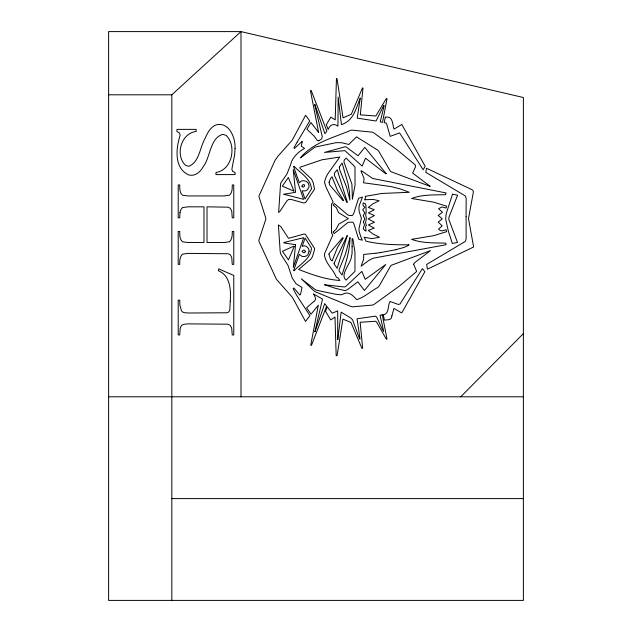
<?xml version="1.0" encoding="UTF-8"?>
<svg xmlns="http://www.w3.org/2000/svg" width="632" height="632" viewBox="0 0 632 632"><rect width="100%" height="100%" fill="white"/><g stroke="black" fill="none" stroke-linecap="round" stroke-linejoin="round"><path stroke-width="0.95" d="M302.072 186.661L302.143 185.397A5.617 5.617 0 0 1 302.649 184.892C305.856 182.893 304.592 188.968 302.025 186.614M364.814 200.004A7.513 7.513 0 0 0 364.94 199.72L365.209 198.89A5.68 5.68 0 0 0 365.264 196.378L381.831 193.471L409.307 192.286L400.246 188.929L390.963 186.559L363.526 182.774L364.095 178.453L360.943 170.988L361.338 170.68L372.738 178.508L446.058 192.926L445.481 194.719C434.129 194.988 422.437 194.38 411.622 198.472L433.734 202.177L446.634 206.214L446.058 208.031L441.894 206.972L438.592 208.773L442.503 212.265L438.189 215.441L442.274 218.806L438.189 222.14L442.195 225.814L438.489 229.195L439.627 230.08A4.614 4.614 0 0 0 442.858 230.751L446.034 229.677L446.666 231.652L433.647 235.681L411.59 239.338C422.5 243.36 434.255 242.87 445.686 243.107L446.192 244.695L373.354 258.172L369.167 260.187L361.101 266.222L363.605 259.357L363.684 254.443L375.874 253.195M314.989 331.808L324.714 303.621L326.649 306.093L311.45 345.372L310.739 345.183L318.323 305.177L311.07 314.151A243.036 243.036 0 0 1 307.689 309.388L306.583 307.816L313.891 301.456M430.013 186.314L391.097 171.754A5.822 5.822 0 0 1 390.213 170.988L378.939 151.522A9.275 9.275 0 0 0 377.691 150.14L356.519 136.86L348.793 144.459L341.691 142.729L336.137 142.658L315.494 146.98A7.671 7.671 0 0 0 314.041 147.849L300.484 157.842C313.061 142.453 332.914 137.974 350.397 130.461A5.032 5.032 0 0 1 351.811 130.113L372.643 132.207A5.514 5.514 0 0 1 373.567 132.744L397.512 150.147L415.256 164.897L415.635 166.5L412.68 173.073L430.052 186.235M297.261 141.963L293.864 147.88L294.52 148.425L302.167 141.331A4.74 4.74 0 0 1 302.151 142.303L301.843 143.661A14.797 14.797 0 0 0 301.646 144.396L301.282 146.111L304.553 148.394C299.299 151.285 294.544 155.472 291.881 160.931A16.819 16.819 0 0 0 290.665 164.66L286.968 173.998L281.114 182.451A6.178 6.178 0 0 0 280.576 183.612L278.633 212.447L279.873 211.436L287.031 200.747L288.8 199.357L291.415 199.515L303.407 202.904L305.556 202.627L314.538 189.134L313.267 182.901L311.6 179.14L300.05 168.333L299.979 167.259L321.838 159.833L339.811 157.013L327.613 174.084L325.788 177.647L324.493 182.182L326.049 187.214L333.151 202.074L331.524 204.16L331.524 233.066L332.819 235.365A10.941 10.941 0 0 0 331.903 237.095L324.564 253.645A4.637 4.637 0 0 0 324.437 254.965C325.52 263.655 333.246 269.169 336.232 276.95A1.564 1.564 0 0 0 336.414 277.235L338.112 277.938L339.913 280.49C325.559 279.542 311.9 274.612 298.612 269.437L310.099 259.823A9.891 9.891 0 0 0 311.031 258.907L312.421 256.718L314.475 249.909A4.116 4.116 0 0 0 314.586 249.34L314.452 248.258L305.382 234.267L303.945 234.069L288.532 238.335L280.663 226.438L278.404 224.976L280.181 251.647A13.525 13.525 0 0 0 281.05 254.53L287.971 265.298L292.213 278.025L296.068 283.776L302.009 287.497L300.508 294.433L299.805 295.081L293.935 288.018L293.106 288.698A180.681 180.681 0 0 0 297.166 296.139L309.949 315.629L305.525 321.459L293.382 299.102A18.865 18.865 0 0 0 290.957 295.681L277.045 280.047A13.438 13.438 0 0 1 276.389 279.241L258.97 241.4A4.258 4.258 0 0 1 258.899 240.168L265.717 219.565A5.656 5.656 0 0 0 265.803 218.159L259.081 196.987A5.333 5.333 0 0 1 259.025 195.888L275.157 160.125L278.278 155.82L292.292 140.099L305.58 115.269L309.767 120.917L297.206 142.066M386.16 173.492L385.836 173.84L365.509 158.213L362.128 166.066L344.898 150.637L324.5 152.438L345.072 146.798A3.034 3.034 0 0 1 346.202 146.995L358.052 155.772L364.767 147.343L386.089 173.571M460.744 396.793L523.375 333.593M293.912 190.998L288.366 177.529L282.314 186.163L293.825 191.085M108.625 94.8L171.825 94.8L240.99 31.6L523.375 97.518L523.375 600.4L108.625 600.4L108.625 31.6L240.99 31.6L240.99 396.793M314.238 301.211C316.956 299.592 314.625 295.934 313.614 294.014M318.623 140.786L321.696 138.937L322.281 136.63L314.752 105.03A2.67 2.67 0 0 1 314.87 104.32L324.919 133.731L326.902 131.14L311.157 90.439L310.438 90.676L318.583 132.285M318.496 132.325L310.92 122.482L306.954 129.252A11.487 11.487 0 0 1 307.16 129.449L314.618 136.559L317.193 140.391A2.173 2.173 0 0 0 318.038 140.715L318.741 140.723M452.512 194.206L446.326 213.3A24.316 24.316 0 0 0 445.844 219.96L448.309 230.941L452.322 243.478L457.489 242.443L448.744 219.233L448.997 217.139L457.592 195.209L452.362 194.166M383.663 331.168L380.069 315.281L380.906 315.123M383.569 331.2L382.376 329.493A39.382 39.382 0 0 1 381.949 328.577L376.862 317.438L375.606 316.134L357.033 318.789L360.043 338.95L359.616 339.068L352.545 319.752L350.705 317.959L341.138 312.153L337.772 339.645M395.798 249.727C399.858 248.368 405.942 247.499 408.904 244.884M395.735 249.743L380.085 252.666M381.207 315.06L382.447 314.815M379.974 252.682L376.111 253.171M364.94 199.72L373.22 199.443L379.153 200.755L372.856 203.875L368.314 207.438L374.278 209.706L368.361 212.873L374.421 215.583L368.108 218.901L374.5 222.235L368.306 224.968L374.27 228.105L368.29 230.388L372.872 233.943L379.484 237.269L371.75 238.62L364.111 237.205L366.054 241.187C380.045 244.56 394.652 244.876 408.88 244.821M108.625 396.793L523.375 396.793M171.825 498.601L523.375 498.601M314.847 331.776L322.525 299.078L313.654 294.038M346.913 202.501L334.336 175.222L334.652 172.844L337.219 169.716L347.3 202.201M382.305 314.839L386.997 339.036L386.357 339.242L376.87 322.494L375.661 321.246L360.169 322.288L362.634 348.264L361.946 348.437L351.297 323.213A4.432 4.432 0 0 0 350.468 322.265L342.915 319.136L337.061 355.729L336.177 355.666L335.007 317.106L330.718 319.895L325.512 311.244L327.226 306.828L332.219 313.211L337.693 310.897L337.717 339.645M283.879 194.237L295.571 192.318L293.224 169.597L303.613 199.325L283.879 194.293M171.825 94.8L171.825 600.4M352.103 246.662L352.063 252.974A8.943 8.943 0 0 1 351.487 255.984C351.613 262.88 339.194 274.572 346.06 280.142L354.75 271.594A2.338 2.338 0 0 0 354.955 271.112L354.979 252.437L352.83 238.722L352.095 238.77L352.103 246.662M352.403 198.622L352.403 199.143L355.034 185.223L354.987 167.251A2.86 2.86 0 0 0 354.797 166.69L346.154 158.103L344.219 160.03L343.966 162.14L351.898 184.102L352.403 198.622M466.084 216.681L466.124 238.833L465.484 241.298L426.624 264.468L427.461 269.169L473.629 246.993L468.494 218.601L473.4 191.915L472.87 190.335L471.543 189.442L426.497 168.262L425.818 172.346L465.16 195.857L466.155 198.314L466.084 216.681M333.088 232.11L334.217 233.587L348.137 222.274L352.798 222.172L353.707 223.396A10.128 10.128 0 0 1 354.038 224.289L358.652 239.149L362.318 240.231L361.488 238.272A67.261 67.261 0 0 0 360.659 236.265L359.205 231.723L358.921 228.713L361.401 218.285L359.292 212.076L358.858 207.991L359.339 205.266L362.515 197.105L358.573 198.282L353.723 213.529L352.569 215.362L349.78 215.552L347.892 214.975L334.304 203.512L333.088 205.052L336.319 207.62L338.578 212.652L348.327 218.617L338.768 224.139L336.011 229.44L333.119 232.023M363.495 221.966L364.34 224.518A2.733 2.733 0 0 1 364.482 225.197C363.882 226.54 362.531 228.365 364.087 229.756C368.432 233.808 364 227.346 366.355 225.308C364.182 221.895 367.745 218.759 365.628 215.322C366.473 212.21 365.952 208.995 365.952 205.716A4.124 4.124 0 0 1 365.509 203.907L363.297 202.896L362.981 203.796L363.123 205.566L364.885 207.296L362.673 209.848L364.893 212.921L363.163 215.441L364.727 218.798L363.495 221.966M413.604 264.223L416.678 271.46L399.693 285.838L373.986 304.442A7.703 7.703 0 0 1 372.445 305.09L352.585 306.836A4.993 4.993 0 0 1 350.918 306.473L315.803 292.008A11.479 11.479 0 0 1 313.417 290.341L301.306 278.823L315.265 289.614A6.683 6.683 0 0 0 317.019 290.372L335.916 294.299L340.672 294.773A10.72 10.72 0 0 0 342.505 294.401C348.327 290.483 353.106 295.626 356.677 299.623C364.143 297.435 370.415 291.478 377.312 287.734A10.365 10.365 0 0 0 379.184 285.98L390.623 266.001A4.874 4.874 0 0 1 391.279 265.298L430.471 250.627L414.56 262.778L413.604 264.223M336.437 78.858L335.205 119.875L330.884 117.086L326.317 124.686L328.174 129.489C329.959 124.425 333.878 123.121 337.938 126.187L338.16 97.099L341.446 124.662C353.857 120.443 355.8 108.775 360.28 97.992L357.206 118.121L376.056 121.02L383.735 105.433L384.193 105.584L380.211 121.905L382.526 122.339L387.053 98.655L386.405 98.474L375.811 116.004L360.303 114.85L363.005 88.061L362.484 87.935L351.321 114.226L343.042 117.868L337.03 78.803L336.437 78.858M349.954 237.735C349.938 250.596 345.791 262.912 342.046 275.062L339.076 271.025L339.036 269.959A4.108 4.108 0 0 1 339.21 269.39L345.317 254.491L349.954 237.735M230.245 301.164L229.835 310.004L228.563 312.105L226.762 312.785L188.984 313.006L184.939 312.785L182.719 312.105L181.518 310.81L179.907 305.351L179.725 300.145L178.208 300.145L178.208 334.936L179.725 334.936L180.175 328.221L181.526 325.472L183.809 324.287L188.044 323.884L227.789 324.184L229.961 325.077L231.675 327.866L232.252 334.936L233.769 334.936L233.769 275.441L218.688 268.869L218.403 270.741C230.562 275.836 230.957 289.954 230.245 301.164M235.041 148.465L234.67 154.753L231.881 169.036L232.497 171.272L235.041 172.489L235.041 174.59L215.986 174.59L215.986 172.489C232.197 170.032 236.937 145.913 226.185 135.382L222.748 134.355C209.895 137.887 210.417 157.787 203.125 166.856C200.407 172.023 194.854 176.707 188.684 174.93C173.879 168.199 175.909 148.204 180.136 135.374L179.504 132.973L176.936 131.464L176.936 129.37L196.157 129.37L196.157 131.464C181.013 133.107 174.851 155.464 185.603 165.347L188.739 166.311C199.499 162.266 199.854 146.972 205.258 138.1C207.541 132.76 210.551 126.953 216.342 124.804C229.266 121.763 235.657 138.005 235.041 148.465M328.956 254.143L330.378 258.978A6.494 6.494 0 0 0 332.092 260.961L337.377 247.697L343.263 238.003L342.663 237.648L329.327 253.329A2.417 2.417 0 0 0 329.09 253.724L328.956 254.143M311.465 188.581L311.458 188.707A1.588 1.588 0 0 1 311.371 189.087L305.051 199.048L302.159 190.848L305.706 190.848L307.199 189.916L308.645 187.846A5.182 5.182 0 0 0 308.969 185.342C308.685 181.668 304.553 179.978 301.346 181.005L299.307 182.774L293.564 166.508L293.983 166.263C300.484 173.208 310.296 178.185 311.465 188.581M305.303 251.52L305.098 252.026A2.82 2.82 0 0 1 304.561 252.579L303.613 252.713L301.954 251.402L303.613 250.059L304.505 250.335A2.702 2.702 0 0 1 305.019 250.896L305.303 251.52M179.97 212.447L179.725 217.819L178.208 217.819L178.208 184.955L179.725 184.955C179.78 188.455 179.472 193.013 182.656 195.296L188.083 195.944L223.933 195.944L229.503 195.209C232.3 192.57 232.323 188.526 232.252 184.955L233.769 184.955L233.769 217.819L232.252 217.819L231.747 211.033L230.245 208.244L228.01 207.178L207.012 206.83L207.012 242.522L223.933 242.522L229.503 241.787C232.276 239.101 232.347 235.072 232.252 231.47L233.769 231.47L233.769 264.397L232.252 264.397L231.747 257.564L230.245 254.759L228.01 253.74L188.083 253.4L182.474 254.135C179.678 256.782 179.654 260.818 179.725 264.397L178.208 264.397L178.208 231.47L179.725 231.47C179.78 234.986 179.456 239.552 182.656 241.843L188.083 242.522L203.978 242.522L203.978 206.83L188.083 206.83L182.474 207.565L180.713 209.942L179.97 212.447M309.088 251.291L308.005 254.467A5.119 5.119 0 0 1 306.165 256.023L304.585 256.529A7.6 7.6 0 0 1 302.088 256.458L299.339 254.364L293.611 270.543L294.109 270.796C300.508 263.789 310.731 258.749 311.45 248.25A2.078 2.078 0 0 0 311.292 247.815L305.13 237.98L302.135 246.448C305.343 244.284 309.364 247.839 309.088 251.291M295.571 244.671L293.28 267.462L303.676 237.695L283.879 242.498L283.926 242.949L295.571 244.671M339.321 166.982L339.597 169.534L346.478 186.867L349.915 200.036L349.425 191.551L347.94 183.327L342.102 163.072L339.321 166.982M329.082 182.261L329.541 184.734L343.026 200.66L343.563 200.32L337.496 190.43L331.99 176.739L330.504 178.659L329.082 182.261M385.291 117.236L384.248 122.671L385.828 122.987A2.046 2.046 0 0 1 386.602 123.667L390.197 136.354L399.543 132.933L400.53 134.355A29.198 29.198 0 0 1 401.004 135.074L423.171 169.779L425.186 166.303L401.834 124.488L394.044 129.118C392.353 124.125 393.033 115.482 385.291 117.236M391.88 315.929C392.038 320.377 387.377 319.721 384.375 320.116L383.332 314.697A6.525 6.525 0 0 1 383.766 314.681C389.328 313.646 387.59 305.422 390.031 301.472L398.373 304.466L400.001 303.992L422.421 268.608L424.862 271.697L402.466 311.702L401.668 312.911L393.933 308.424L391.88 315.929M324.651 284.787L335.758 288.405L345.104 290.673L347.521 289.606L357.791 281.833L364.451 290.459L385.718 264.524L365.209 279.368L361.836 271.389L346.083 286.154L344.551 287.007L324.651 284.787M334.17 263.038L334.123 263.22A2.402 2.402 0 0 0 334.059 263.813L337.125 268.316L347.324 235.538A6.778 6.778 0 0 1 347.071 235.799L334.17 263.038M294.204 246.504L288.469 259.878L282.433 251.26L293.777 246.203L294.204 246.504"/></g></svg>
